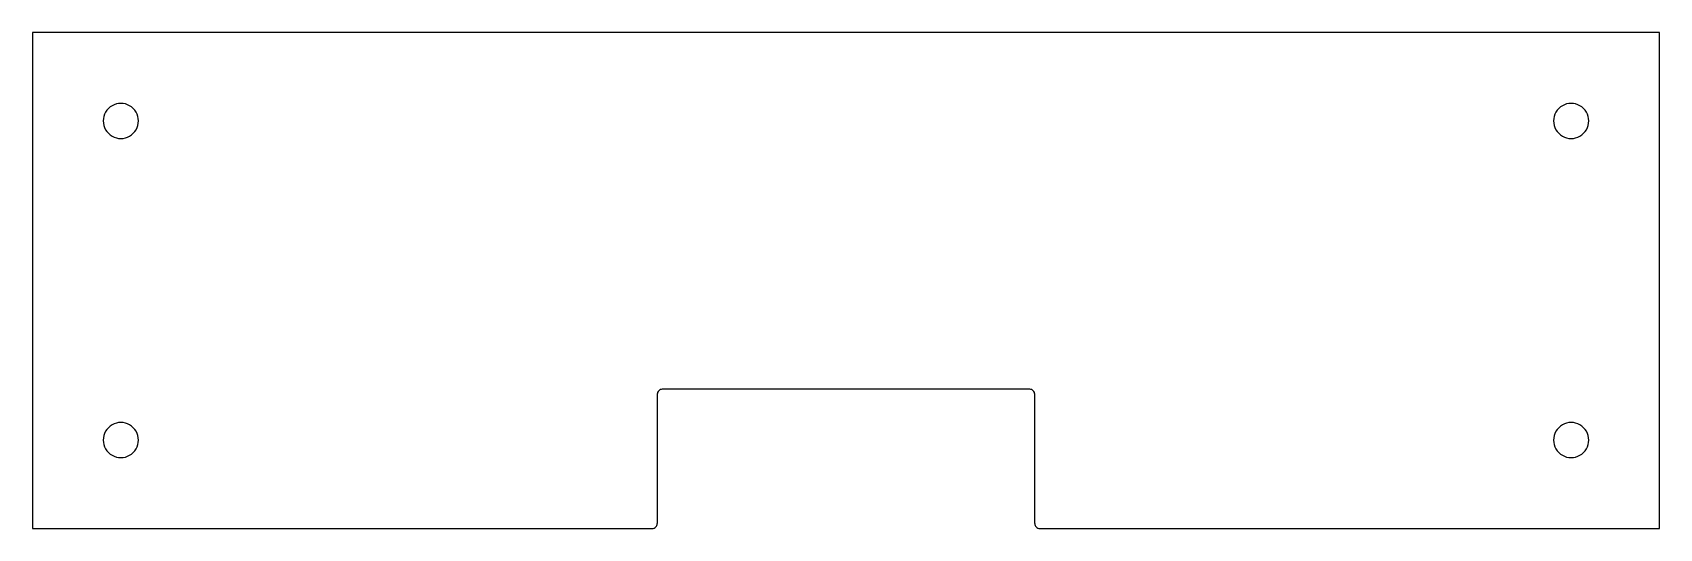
# Model space of a CAD drawing. Extents: x 0 to 260, y 0 to 79.
import ezdxf

# ---------------------------------------------------------------- set-up
doc = ezdxf.new("R2010")
doc.units = 0
doc.layers.get('0').update_dxf_attribs({"linetype": 'CONTINUOUS'})

msp = doc.modelspace()

# ---------------------------------------------------------------- linework, layer by layer
at = {"color": 7}
for points in [[(0.120758, 79.320758), (0.120758, 0.120751)], [(260.120757, 79.320758), (0.120758, 79.320758)], [(260.120757, 0.120751), (260.120757, 79.320758)], [(99.958258, 21.552001), (99.958258, 0.914501)], [(159.489508, 22.345751), (100.752008, 22.345751)], [(160.283258, 0.914501), (160.283258, 21.552001)], [(0.120758, 0.120751), (99.164508, 0.120751)], [(161.077008, 0.120751), (260.120757, 0.120751)]]:
    msp.add_lwpolyline(points, dxfattribs=at)
for points in [[(17.039958, 65.208251)], [(248.814958, 65.208251)], [(17.039958, 14.233255)], [(248.814958, 14.233255)]]:
    msp.add_lwpolyline(points, close=True, dxfattribs=at)
for points in [[(12.829908, 67.638924), (11.961512, 67.137555), (11.426558, 66.210988), (11.426558, 65.208251)], [(15.636608, 67.638924), (14.768212, 68.140293), (13.698304, 68.140293), (12.829908, 67.638924)], [(17.039958, 65.208251), (17.039958, 66.210988), (16.505004, 67.137555), (15.636608, 67.638924)], [(244.604908, 67.638924), (243.736512, 67.137555), (243.201558, 66.210988), (243.201558, 65.208251)], [(247.411608, 67.638924), (246.543212, 68.140293), (245.473304, 68.140293), (244.604908, 67.638924)], [(248.814958, 65.208251), (248.814958, 66.210988), (248.280004, 67.137555), (247.411608, 67.638924)], [(11.426558, 65.208251), (11.426558, 64.205513), (11.961512, 63.278946), (12.829908, 62.777577)], [(15.636608, 62.777577), (16.505004, 63.278946), (17.039958, 64.205513), (17.039958, 65.208251)], [(243.201558, 65.208251), (243.201558, 64.205513), (243.736512, 63.278946), (244.604908, 62.777577)], [(247.411608, 62.777577), (248.280004, 63.278946), (248.814958, 64.205513), (248.814958, 65.208251)], [(12.829908, 62.777577), (13.698304, 62.276208), (14.768212, 62.276208), (15.636608, 62.777577)], [(244.604908, 62.777577), (245.473304, 62.276208), (246.543212, 62.276208), (247.411608, 62.777577)], [(100.190742, 22.113267), (100.041885, 21.96441), (99.958258, 21.762516), (99.958258, 21.552001)], [(100.752008, 22.345751), (100.541492, 22.345751), (100.339599, 22.262124), (100.190742, 22.113267)], [(160.050774, 22.113267), (159.901917, 22.262124), (159.700023, 22.345751), (159.489508, 22.345751)], [(160.283258, 21.552001), (160.283258, 21.762516), (160.199631, 21.96441), (160.050774, 22.113267)], [(12.829908, 16.663929), (11.961512, 16.16256), (11.426558, 15.235992), (11.426558, 14.233255)], [(15.636608, 16.663929), (14.768212, 17.165297), (13.698304, 17.165297), (12.829908, 16.663929)], [(17.039958, 14.233255), (17.039958, 15.235992), (16.505004, 16.16256), (15.636608, 16.663929)], [(244.604908, 16.663929), (243.736512, 16.16256), (243.201558, 15.235992), (243.201558, 14.233255)], [(247.411608, 16.663929), (246.543212, 17.165297), (245.473304, 17.165297), (244.604908, 16.663929)], [(248.814958, 14.233255), (248.814958, 15.235992), (248.280004, 16.16256), (247.411608, 16.663929)], [(11.426558, 14.233255), (11.426558, 13.230518), (11.961512, 12.30395), (12.829908, 11.802582)], [(15.636608, 11.802582), (16.505004, 12.30395), (17.039958, 13.230518), (17.039958, 14.233255)], [(243.201558, 14.233255), (243.201558, 13.230518), (243.736512, 12.30395), (244.604908, 11.802582)], [(247.411608, 11.802582), (248.280004, 12.30395), (248.814958, 13.230518), (248.814958, 14.233255)], [(12.829908, 11.802582), (13.698304, 11.301213), (14.768212, 11.301213), (15.636608, 11.802582)], [(244.604908, 11.802582), (245.473304, 11.301213), (246.543212, 11.301213), (247.411608, 11.802582)], [(99.164508, 0.120751), (99.375023, 0.120751), (99.576917, 0.204378), (99.725774, 0.353235)], [(99.725774, 0.353235), (99.874631, 0.502092), (99.958258, 0.703985), (99.958258, 0.914501)], [(160.283258, 0.914501), (160.283258, 0.703985), (160.366885, 0.502092), (160.515742, 0.353235)], [(160.515742, 0.353235), (160.664599, 0.204378), (160.866492, 0.120751), (161.077008, 0.120751)]]:
    msp.add_open_spline(points, degree=3, dxfattribs=at)

doc.saveas('drawing.dxf')
